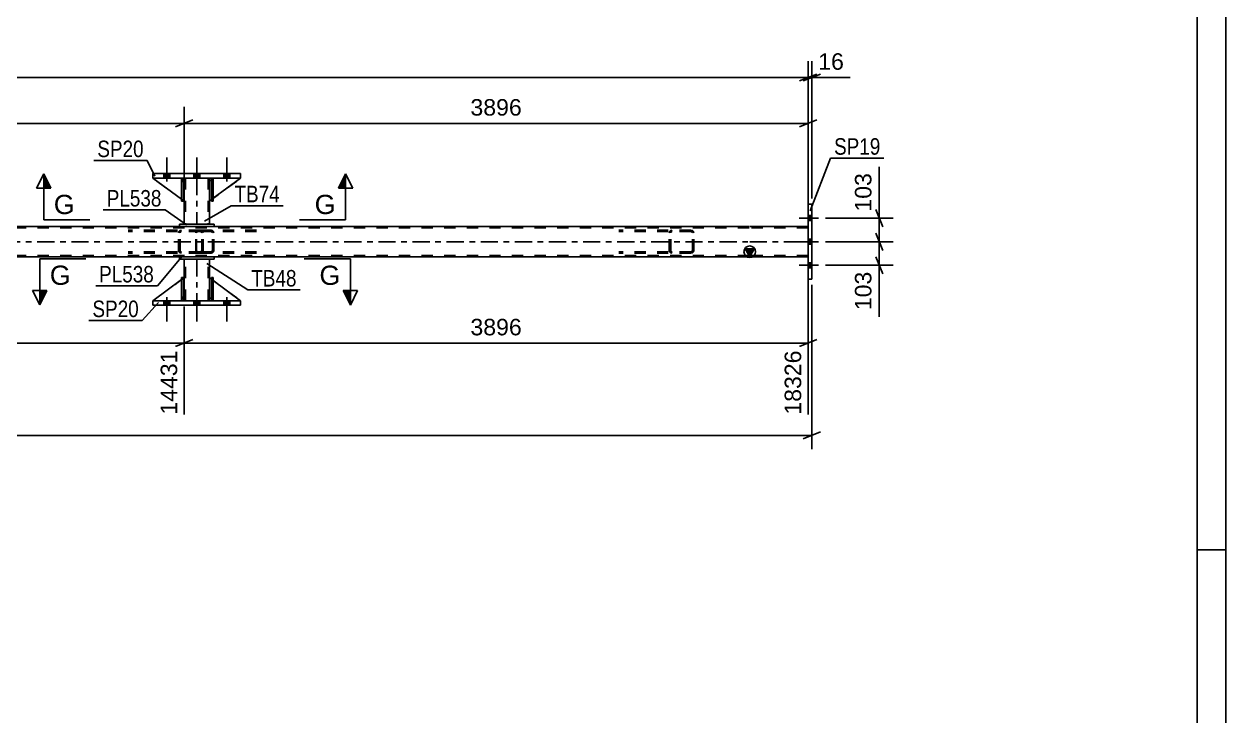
# Model space of a CAD drawing. Header units: millimetres. Extents: x 0 to 3371, y 0 to 1899.
# Drawn here: x 632.5 to 841, y 120.2 to 240.3 of the extents above; entities that cross this region are included whole.
import ezdxf

# ---------------------------------------------------------------- set-up
doc = ezdxf.new("R2010")
doc.units = ezdxf.units.MM
doc.linetypes.add('DXK_LINE_DOT2', pattern=[3.9198, 1.9599, -1.9599])
doc.linetypes.add('DXK_LINE_DOT3', pattern=[5.9187, 2.979, -0.9799, 0.9799, -0.9799])
doc.styles.add('Arial', font='ARIAL.TTF', dxfattribs={"height": 0.2})
doc.styles.add('Arial Narrow', font='ARIALN.TTF', dxfattribs={"height": 0.2})

# ---------------------------------------------------------------- blocks, each defined once
blk = doc.blocks.new('Unknown-203723786-1133')
at = {"color": 5, "linetype": 'Continuous'}
for p, q in [((841, 0), (841, 594)), ((836, 5), (836, 589)), ((841, 149), (836, 149))]:
    blk.add_line(p, q, dxfattribs=at)
blk = doc.blocks.new('Part-203723786-2355 - 2162')
at = {"color": 2, "linetype": 'Continuous'}
for p, q in [((659.79, 192.3), (659.79, 196.3)), ((659.79, 196.3), (660.11, 196.3)), ((660.11, 192.3), (660.11, 196.3)), ((659.79, 192.3), (659.79, 192.3)), ((660.11, 192.3), (659.79, 192.3))]:
    blk.add_line(p, q, dxfattribs=at)
at = {"color": 7, "linetype": 'DXK_LINE_DOT2'}
for p, q in [((659.79, 196.3), (659.79, 192.9)), ((660.11, 192.9), (660.11, 196.3)), ((659.79, 192.9), (659.79, 192.3)), ((659.79, 192.9), (660.11, 192.9)), ((659.79, 192.3), (659.79, 192.3)), ((659.79, 192.3), (659.79, 192.3)), ((660.11, 192.3), (660.11, 192.9)), ((660.11, 192.3), (660.11, 192.3))]:
    blk.add_line(p, q, dxfattribs=at)
blk = doc.blocks.new('Part-203723786-2228 - 2162')
at = {"color": 7, "linetype": 'DXK_LINE_DOT2'}
for p, q in [((662.36, 204.4), (662.3, 204.25)), ((662.45, 204.51), (662.36, 204.4)), ((662.55, 204.54), (662.45, 204.51)), ((672.82, 204.54), (662.55, 204.54)), ((663.54, 204.3), (663.54, 204.54)), ((665.08, 204.51), (664.89, 204.54)), ((662.3, 204.25), (662.28, 204.06)), ((662.28, 201.02), (662.28, 204.06)), ((662.41, 204.06), (662.43, 204.16)), ((662.41, 201.02), (662.41, 204.06)), ((662.43, 204.16), (662.45, 204.23)), ((662.45, 204.23), (662.5, 204.29)), ((662.5, 204.29), (662.55, 204.3)), ((672.82, 204.3), (662.55, 204.3)), ((664.89, 204.3), (664.98, 204.29)), ((664.98, 204.29), (665.06, 204.23)), ((665.06, 204.23), (665.12, 204.16)), ((665.12, 204.16), (665.14, 204.06)), ((665.14, 201.02), (665.14, 204.06)), ((665.39, 204.06), (665.35, 204.25)), ((665.39, 201.02), (665.39, 204.06)), ((662.28, 201.02), (662.3, 200.84)), ((662.3, 200.84), (662.36, 200.68)), ((662.36, 200.68), (662.45, 200.58)), ((662.43, 200.93), (662.41, 201.02)), ((662.45, 200.85), (662.43, 200.93)), ((662.5, 200.8), (662.45, 200.85)), ((662.45, 200.58), (662.55, 200.54)), ((662.55, 200.78), (662.5, 200.8)), ((672.82, 200.78), (662.55, 200.78)), ((672.82, 200.54), (662.55, 200.54)), ((663.54, 200.54), (663.54, 200.78)), ((664.98, 200.8), (664.89, 200.78)), ((664.89, 200.54), (665.08, 200.58)), ((665.06, 200.85), (664.98, 200.8)), ((665.12, 200.93), (665.06, 200.85)), ((665.14, 201.02), (665.12, 200.93)), ((665.35, 200.84), (665.39, 201.02))]:
    blk.add_line(p, q, dxfattribs=at)
for centre, start, end in [((664.9, 204.05), 23.8494, 68.8059), ((664.9, 201.04), 291.1941, 336.1506)]:
    blk.add_arc(centre, 0.492, start, end, dxfattribs=at)
blk = doc.blocks.new('Part-203723786-2360 - 2162')
at = {"color": 2, "linetype": 'Continuous'}
for p, q in [((660.24, 196.3), (660.24, 199.5)), ((664.64, 196.3), (664.64, 199.5)), ((660.24, 192.3), (660.24, 192.9)), ((664.64, 192.3), (664.64, 192.9))]:
    blk.add_line(p, q, dxfattribs=at)
at = {"color": 7, "linetype": 'DXK_LINE_DOT2'}
for p, q in [((664.64, 199.5), (660.24, 199.5)), ((660.48, 192.3), (660.48, 199.5)), ((664.4, 192.3), (664.4, 199.5)), ((660.24, 192.9), (660.24, 196.3)), ((664.64, 192.9), (664.64, 196.3)), ((664.64, 192.3), (660.24, 192.3))]:
    blk.add_line(p, q, dxfattribs=at)
at = {"color": 7, "linetype": 'DXK_LINE_DOT3'}
blk.add_line((662.44, 199.5), (662.44, 192.3), dxfattribs=at)
blk = doc.blocks.new('Bolt-203723786-2167 - 2162')
at = {"linetype": 'Continuous'}
for points in [[(657.76, 214.38), (656.72, 214.38), (656.72, 213.58), (657.76, 213.58)], [(657.76, 214.38), (656.72, 214.38), (656.72, 213.58), (657.76, 213.58)], [(657.76, 214.38), (656.72, 214.38), (656.72, 213.58), (657.76, 213.58)], [(662.96, 214.38), (661.92, 214.38), (661.92, 213.58), (662.96, 213.58)], [(662.96, 214.38), (661.92, 214.38), (661.92, 213.58), (662.96, 213.58)], [(668.16, 214.38), (667.12, 214.38), (667.12, 213.58), (668.16, 213.58)], [(668.16, 214.38), (667.12, 214.38), (667.12, 213.58), (668.16, 213.58)], [(668.16, 214.38), (667.12, 214.38), (667.12, 213.58), (668.16, 213.58)]]:
    blk.add_hatch(color=1, dxfattribs=at).paths.add_polyline_path(points)
at = {"color": 1, "linetype": 'Continuous'}
for p, q in [((657.24, 212.98), (657.24, 217.18)), ((657.24, 212.98), (657.24, 217.18)), ((657.24, 212.98), (657.24, 217.18)), ((662.44, 212.98), (662.44, 217.18)), ((662.44, 212.98), (662.44, 217.18)), ((667.64, 212.98), (667.64, 217.18)), ((667.64, 212.98), (667.64, 217.18)), ((667.64, 212.98), (667.64, 217.18)), ((656.72, 213.58), (656.72, 214.38)), ((656.72, 213.58), (656.72, 214.38)), ((656.72, 213.58), (656.72, 214.38)), ((657.76, 213.58), (657.76, 214.38)), ((657.76, 213.58), (657.76, 214.38)), ((657.76, 213.58), (657.76, 214.38)), ((661.92, 213.58), (661.92, 214.38)), ((661.92, 213.58), (661.92, 214.38)), ((662.96, 213.58), (662.96, 214.38)), ((662.96, 213.58), (662.96, 214.38)), ((667.12, 213.58), (667.12, 214.38)), ((667.12, 213.58), (667.12, 214.38)), ((667.12, 213.58), (667.12, 214.38)), ((668.16, 213.58), (668.16, 214.38)), ((668.16, 213.58), (668.16, 214.38)), ((668.16, 213.58), (668.16, 214.38))]:
    blk.add_line(p, q, dxfattribs=at)
blk = doc.blocks.new('Bolt-203723786-2242 - 2162')
at = {"linetype": 'Continuous'}
for points in [[(768.5, 207.08), (768.5, 206.2), (769.14, 206.2), (769.14, 207.08)], [(768.5, 207.08), (768.5, 206.2), (769.14, 206.2), (769.14, 207.08)], [(768.5, 207.08), (768.5, 206.2), (769.14, 206.2), (769.14, 207.08)], [(768.5, 202.98), (768.5, 202.1), (769.14, 202.1), (769.14, 202.98)], [(768.5, 202.98), (768.5, 202.1), (769.14, 202.1), (769.14, 202.98)], [(768.5, 198.88), (768.5, 198), (769.14, 198), (769.14, 198.88)], [(768.5, 198.88), (768.5, 198), (769.14, 198), (769.14, 198.88)], [(768.5, 198.88), (768.5, 198), (769.14, 198), (769.14, 198.88)]]:
    blk.add_hatch(color=1, dxfattribs=at).paths.add_polyline_path(points)
at = {"color": 1, "linetype": 'Continuous'}
for p, q in [((770.3, 206.64), (766.98, 206.64)), ((770.3, 206.64), (766.98, 206.64)), ((770.3, 206.64), (766.98, 206.64)), ((769.14, 207.08), (768.5, 207.08)), ((769.14, 207.08), (768.5, 207.08)), ((769.14, 207.08), (768.5, 207.08)), ((769.14, 206.2), (768.5, 206.2)), ((769.14, 206.2), (768.5, 206.2)), ((769.14, 206.2), (768.5, 206.2)), ((770.3, 202.54), (766.98, 202.54)), ((770.3, 202.54), (766.98, 202.54)), ((769.14, 202.98), (768.5, 202.98)), ((769.14, 202.98), (768.5, 202.98)), ((769.14, 202.1), (768.5, 202.1)), ((769.14, 202.1), (768.5, 202.1)), ((770.3, 198.44), (766.98, 198.44)), ((770.3, 198.44), (766.98, 198.44)), ((770.3, 198.44), (766.98, 198.44)), ((769.14, 198.88), (768.5, 198.88)), ((769.14, 198.88), (768.5, 198.88)), ((769.14, 198.88), (768.5, 198.88)), ((769.14, 198), (768.5, 198)), ((769.14, 198), (768.5, 198)), ((769.14, 198), (768.5, 198))]:
    blk.add_line(p, q, dxfattribs=at)
blk = doc.blocks.new('Part-203723786-2182 - 2162')
at = {"color": 2, "linetype": 'Continuous'}
for p, q in [((665.44, 205.58), (659.44, 205.58)), ((659.44, 205.18), (659.44, 205.58)), ((665.44, 205.18), (659.44, 205.18)), ((665.44, 205.58), (665.44, 205.18))]:
    blk.add_line(p, q, dxfattribs=at)
blk = doc.blocks.new('Part-203723786-2195 - 2162')
at = {"color": 2, "linetype": 'Continuous'}
for p, q in [((664.64, 192.9), (664.64, 196.3)), ((664.64, 196.3), (664.99, 196.04)), ((670.04, 192.3), (665.31, 195.81)), ((664.99, 192.55), (664.64, 192.9))]:
    blk.add_line(p, q, dxfattribs=at)
at = {"color": 7, "linetype": 'DXK_LINE_DOT2'}
for p, q in [((665.31, 195.81), (664.99, 196.04)), ((664.99, 192.55), (665.24, 192.3)), ((665.24, 192.3), (670.04, 192.3))]:
    blk.add_line(p, q, dxfattribs=at)
blk = doc.blocks.new('Part-203723786-2215 - 2162')
at = {"color": 7, "linetype": 'DXK_LINE_DOT2'}
for p, q in [((748.17, 204.54), (735.66, 204.54)), ((744.93, 204.54), (744.74, 204.51)), ((748.36, 204.51), (748.17, 204.54)), ((748.17, 204.3), (735.66, 204.3)), ((744.46, 204.25), (744.42, 204.06)), ((744.42, 201.02), (744.42, 204.06)), ((744.68, 204.06), (744.69, 204.16)), ((744.68, 201.02), (744.68, 204.06)), ((744.69, 204.16), (744.75, 204.23)), ((744.75, 204.23), (744.83, 204.29)), ((744.83, 204.29), (744.93, 204.3)), ((748.17, 204.3), (748.26, 204.29)), ((748.26, 204.29), (748.35, 204.23)), ((748.35, 204.23), (748.4, 204.16)), ((748.4, 204.16), (748.42, 204.06)), ((748.42, 201.02), (748.42, 204.06)), ((748.68, 204.06), (748.64, 204.25)), ((748.68, 201.02), (748.68, 204.06)), ((748.17, 200.78), (735.66, 200.78)), ((748.17, 200.54), (735.66, 200.54)), ((744.42, 201.02), (744.46, 200.84)), ((744.69, 200.93), (744.68, 201.02)), ((744.75, 200.85), (744.69, 200.93)), ((744.74, 200.58), (744.93, 200.54)), ((744.83, 200.8), (744.75, 200.85)), ((744.93, 200.78), (744.83, 200.8)), ((748.26, 200.8), (748.17, 200.78)), ((748.17, 200.54), (748.36, 200.58)), ((748.35, 200.85), (748.26, 200.8)), ((748.4, 200.93), (748.35, 200.85)), ((748.42, 201.02), (748.4, 200.93)), ((748.64, 200.84), (748.68, 201.02))]:
    blk.add_line(p, q, dxfattribs=at)
for centre, start, end in [((744.91, 204.04), 110.7583, 155.6801), ((748.19, 204.04), 24.3199, 69.2417), ((744.91, 201.05), 204.3199, 249.2417), ((748.19, 201.05), 290.7583, 335.6801)]:
    blk.add_arc(centre, 0.496, start, end, dxfattribs=at)
blk = doc.blocks.new('Part-203723786-2338 - 2162')
at = {"color": 7, "linetype": 'DXK_LINE_DOT2'}
for p, q in [((664.64, 192.9), (664.64, 196.3)), ((664.64, 196.3), (670.04, 192.3)), ((665.24, 192.3), (664.64, 192.9)), ((670.04, 192.3), (665.24, 192.3))]:
    blk.add_line(p, q, dxfattribs=at)
blk = doc.blocks.new('Part-203723786-2233 - 2162')
at = {"linetype": 'Continuous'}
blk.add_hatch(color=2, dxfattribs=at).paths.add_polyline_path([(758.37, 199.9), (757.57, 201.3), (759.17, 201.3)])
at = {"color": 7, "linetype": 'DXK_LINE_DOT2'}
for p, q in [((758.28, 204.94), (96.16, 204.94)), ((665.44, 205.18), (659.44, 205.18)), ((768.5, 204.94), (758.38, 204.94)), ((768.5, 205.18), (768.5, 205.18)), ((768.5, 205.18), (768.5, 199.9)), ((768.5, 199.9), (768.5, 205.18)), ((768.5, 204.94), (768.5, 204.94)), ((758.28, 200.14), (96.16, 200.14)), ((665.44, 199.9), (659.44, 199.9)), ((768.5, 200.14), (758.38, 200.14)), ((768.5, 200.14), (768.5, 200.14)), ((768.5, 199.9), (768.5, 199.9))]:
    blk.add_line(p, q, dxfattribs=at)
at = {"color": 2, "linetype": 'Continuous'}
for p, q in [((659.44, 205.18), (495.17, 205.18)), ((758.28, 205.18), (665.44, 205.18)), ((768.5, 205.18), (758.38, 205.18)), ((758.37, 199.9), (757.57, 201.3)), ((757.57, 201.3), (759.17, 201.3)), ((759.17, 201.3), (758.37, 199.9)), ((659.44, 199.9), (495.17, 199.9)), ((758.28, 199.9), (665.44, 199.9)), ((768.5, 199.9), (758.38, 199.9))]:
    blk.add_line(p, q, dxfattribs=at)
at = {"color": 7, "linetype": 'DXK_LINE_DOT3'}
for p, q in [((96.16, 202.54), (758.28, 202.54)), ((758.38, 202.54), (768.5, 202.54))]:
    blk.add_line(p, q, dxfattribs=at)
at = {"color": 2, "linetype": 'Continuous'}
blk.add_circle((758.37, 200.8), 1, dxfattribs=at)
blk = doc.blocks.new('Part-203723786-2354 - 2162')
at = {"color": 2, "linetype": 'Continuous'}
for p, q in [((664.99, 192.3), (664.99, 196.3)), ((664.99, 196.3), (665.31, 196.3)), ((665.31, 192.3), (665.31, 196.3)), ((664.99, 192.3), (664.99, 192.3)), ((665.31, 192.3), (664.99, 192.3))]:
    blk.add_line(p, q, dxfattribs=at)
at = {"color": 7, "linetype": 'DXK_LINE_DOT2'}
for p, q in [((664.99, 196.3), (664.99, 192.9)), ((665.31, 192.9), (665.31, 196.3)), ((664.99, 192.9), (664.99, 192.3)), ((664.99, 192.9), (665.31, 192.9)), ((664.99, 192.3), (664.99, 192.3)), ((664.99, 192.3), (664.99, 192.3)), ((665.31, 192.3), (665.31, 192.9)), ((665.31, 192.3), (665.31, 192.3))]:
    blk.add_line(p, q, dxfattribs=at)
blk = doc.blocks.new('Bolt-203723786-2243 - 2162')
at = {"linetype": 'Continuous'}
for points in [[(656.72, 191.5), (657.76, 191.5), (657.76, 192.3), (656.72, 192.3)], [(656.72, 191.5), (657.76, 191.5), (657.76, 192.3), (656.72, 192.3)], [(656.72, 191.5), (657.76, 191.5), (657.76, 192.3), (656.72, 192.3)], [(661.92, 191.5), (662.96, 191.5), (662.96, 192.3), (661.92, 192.3)], [(661.92, 191.5), (662.96, 191.5), (662.96, 192.3), (661.92, 192.3)], [(667.12, 191.5), (668.16, 191.5), (668.16, 192.3), (667.12, 192.3)], [(667.12, 191.5), (668.16, 191.5), (668.16, 192.3), (667.12, 192.3)], [(667.12, 191.5), (668.16, 191.5), (668.16, 192.3), (667.12, 192.3)]]:
    blk.add_hatch(color=1, dxfattribs=at).paths.add_polyline_path(points)
at = {"color": 1, "linetype": 'Continuous'}
for p, q in [((656.72, 192.3), (656.72, 191.5)), ((656.72, 192.3), (656.72, 191.5)), ((656.72, 192.3), (656.72, 191.5)), ((657.24, 192.9), (657.24, 188.7)), ((657.24, 192.9), (657.24, 188.7)), ((657.24, 192.9), (657.24, 188.7)), ((657.76, 192.3), (657.76, 191.5)), ((657.76, 192.3), (657.76, 191.5)), ((657.76, 192.3), (657.76, 191.5)), ((661.92, 192.3), (661.92, 191.5)), ((661.92, 192.3), (661.92, 191.5)), ((662.44, 192.9), (662.44, 188.7)), ((662.44, 192.9), (662.44, 188.7)), ((662.96, 192.3), (662.96, 191.5)), ((662.96, 192.3), (662.96, 191.5)), ((667.12, 192.3), (667.12, 191.5)), ((667.12, 192.3), (667.12, 191.5)), ((667.12, 192.3), (667.12, 191.5)), ((667.64, 192.9), (667.64, 188.7)), ((667.64, 192.9), (667.64, 188.7)), ((667.64, 192.9), (667.64, 188.7)), ((668.16, 192.3), (668.16, 191.5)), ((668.16, 192.3), (668.16, 191.5)), ((668.16, 192.3), (668.16, 191.5))]:
    blk.add_line(p, q, dxfattribs=at)
blk = doc.blocks.new('Part-203723786-2267 - 2162')
at = {"color": 7, "linetype": 'DXK_LINE_DOT2'}
for p, q in [((663.03, 204.54), (650.53, 204.54)), ((659.8, 204.54), (659.6, 204.51)), ((663.23, 204.51), (663.03, 204.54)), ((663.03, 204.3), (650.53, 204.3)), ((659.32, 204.25), (659.29, 204.06)), ((659.29, 201.02), (659.29, 204.06)), ((659.54, 204.06), (659.56, 204.16)), ((659.54, 201.02), (659.54, 204.06)), ((659.56, 204.16), (659.62, 204.23)), ((659.62, 204.23), (659.7, 204.29)), ((659.7, 204.29), (659.8, 204.3)), ((663.03, 204.3), (663.13, 204.29)), ((663.13, 204.29), (663.21, 204.23)), ((663.21, 204.23), (663.27, 204.16)), ((663.27, 204.16), (663.29, 204.06)), ((663.29, 201.02), (663.29, 204.06)), ((663.54, 204.06), (663.5, 204.25)), ((663.54, 201.02), (663.54, 204.06)), ((663.03, 200.78), (650.53, 200.78)), ((663.03, 200.54), (650.53, 200.54)), ((659.29, 201.02), (659.32, 200.84)), ((659.56, 200.93), (659.54, 201.02)), ((659.62, 200.85), (659.56, 200.93)), ((659.6, 200.58), (659.8, 200.54)), ((659.7, 200.8), (659.62, 200.85)), ((659.8, 200.78), (659.7, 200.8)), ((663.13, 200.8), (663.03, 200.78)), ((663.03, 200.54), (663.23, 200.58)), ((663.21, 200.85), (663.13, 200.8)), ((663.27, 200.93), (663.21, 200.85)), ((663.29, 201.02), (663.27, 200.93)), ((663.5, 200.84), (663.54, 201.02))]:
    blk.add_line(p, q, dxfattribs=at)
for centre, start, end in [((659.78, 204.04), 110.7583, 155.6801), ((663.05, 204.04), 24.3199, 69.2417), ((659.78, 201.05), 204.3199, 249.2417), ((663.05, 201.05), 290.7583, 335.6801)]:
    blk.add_arc(centre, 0.496, start, end, dxfattribs=at)
blk = doc.blocks.new('Part-203723786-2425 - 2162')
at = {"color": 2, "linetype": 'Continuous'}
for p, q in [((768.5, 196.04), (768.5, 209.04)), ((769.14, 209.04), (768.5, 209.04)), ((769.14, 196.04), (769.14, 209.04)), ((768.5, 196.04), (769.14, 196.04))]:
    blk.add_line(p, q, dxfattribs=at)
at = {"color": 7, "linetype": 'DXK_LINE_DOT2'}
for p, q in [((768.5, 209.04), (768.5, 196.04)), ((769.14, 209.04), (769.14, 196.04))]:
    blk.add_line(p, q, dxfattribs=at)
blk = doc.blocks.new('Part-203723786-2444 - 2162')
at = {"color": 7, "linetype": 'DXK_LINE_DOT2'}
for p, q in [((660.24, 196.3), (654.84, 192.3)), ((660.24, 192.9), (660.24, 196.3)), ((660.24, 196.3), (660.24, 192.9)), ((654.84, 192.3), (659.64, 192.3)), ((659.64, 192.3), (660.24, 192.9)), ((660.24, 192.9), (659.64, 192.3)), ((660.24, 192.9), (660.24, 192.9))]:
    blk.add_line(p, q, dxfattribs=at)
blk = doc.blocks.new('Part-203723786-2445 - 2162')
at = {"color": 7, "linetype": 'DXK_LINE_DOT2'}
for p, q in [((660.11, 196.21), (659.79, 195.97)), ((660.24, 192.9), (660.24, 196.3)), ((654.84, 192.3), (654.84, 192.3)), ((654.84, 192.3), (659.64, 192.3)), ((660.24, 192.9), (659.64, 192.3)), ((660.11, 192.78), (659.79, 192.46))]:
    blk.add_line(p, q, dxfattribs=at)
at = {"color": 2, "linetype": 'Continuous'}
for p, q in [((660.24, 196.3), (660.11, 196.21)), ((660.24, 192.9), (660.24, 196.3)), ((659.79, 195.97), (654.84, 192.3)), ((659.79, 192.46), (659.64, 192.3)), ((660.24, 192.9), (660.11, 192.78)), ((660.24, 192.9), (660.24, 192.9))]:
    blk.add_line(p, q, dxfattribs=at)
blk = doc.blocks.new('Part-203723786-2446 - 2162')
at = {"color": 7, "linetype": 'DXK_LINE_DOT2'}
for p, q in [((665.31, 196.3), (664.99, 196.3)), ((664.99, 192.9), (664.99, 196.3)), ((664.99, 196.3), (664.99, 192.3)), ((665.31, 196.3), (665.31, 192.9)), ((665.31, 192.3), (665.31, 196.3)), ((665.31, 192.9), (664.99, 192.9)), ((664.99, 192.3), (664.99, 192.9)), ((665.31, 192.3), (664.99, 192.3)), ((665.31, 192.9), (665.31, 192.3)), ((665.31, 192.3), (665.31, 192.3))]:
    blk.add_line(p, q, dxfattribs=at)
blk = doc.blocks.new('Part-203723786-2447 - 2162')
at = {"color": 7, "linetype": 'DXK_LINE_DOT2'}
for p, q in [((659.79, 196.3), (660.11, 196.3)), ((659.79, 192.9), (659.79, 196.3)), ((659.79, 196.3), (659.79, 192.3)), ((660.11, 196.3), (660.11, 192.9)), ((660.11, 192.3), (660.11, 196.21)), ((660.11, 192.9), (659.79, 192.9)), ((659.79, 192.3), (659.79, 192.9)), ((660.11, 192.3), (659.79, 192.3)), ((660.11, 192.9), (660.11, 192.3)), ((660.11, 192.3), (660.11, 192.3))]:
    blk.add_line(p, q, dxfattribs=at)
blk = doc.blocks.new('Part-203723786-2455 - 2162')
at = {"color": 2, "linetype": 'Continuous'}
for p, q in [((659.79, 209.92), (654.84, 213.58)), ((659.79, 213.43), (659.64, 213.58)), ((660.24, 212.98), (660.11, 213.11)), ((660.24, 212.98), (660.24, 212.98)), ((660.24, 209.58), (660.24, 212.98)), ((660.11, 209.68), (660.24, 209.58)), ((660.24, 209.58), (660.24, 209.58))]:
    blk.add_line(p, q, dxfattribs=at)
at = {"color": 7, "linetype": 'DXK_LINE_DOT2'}
for p, q in [((659.64, 213.58), (654.84, 213.58)), ((654.84, 213.58), (654.84, 213.58)), ((659.64, 213.58), (660.24, 212.98)), ((660.11, 213.11), (659.79, 213.43)), ((660.24, 212.98), (660.24, 209.58)), ((660.11, 209.68), (659.79, 209.92))]:
    blk.add_line(p, q, dxfattribs=at)
blk = doc.blocks.new('Part-203723786-2458 - 2162')
at = {"color": 7, "linetype": 'DXK_LINE_DOT2'}
for p, q in [((660.24, 209.58), (654.84, 213.58)), ((654.84, 213.58), (659.64, 213.58)), ((659.64, 213.58), (660.24, 212.98)), ((660.24, 212.98), (659.64, 213.58)), ((660.24, 212.98), (660.24, 209.58)), ((660.24, 212.98), (660.24, 212.98)), ((660.24, 212.98), (660.24, 209.58))]:
    blk.add_line(p, q, dxfattribs=at)
blk = doc.blocks.new('Part-203723786-2461 - 2162')
at = {"color": 2, "linetype": 'Continuous'}
for p, q in [((664.99, 213.34), (664.64, 212.98)), ((664.64, 212.98), (664.64, 209.58)), ((670.04, 213.58), (665.31, 210.08)), ((664.64, 209.58), (664.99, 209.85))]:
    blk.add_line(p, q, dxfattribs=at)
at = {"color": 7, "linetype": 'DXK_LINE_DOT2'}
for p, q in [((665.24, 213.58), (664.99, 213.34)), ((670.04, 213.58), (665.24, 213.58)), ((670.04, 213.58), (670.04, 213.58)), ((670.04, 213.58), (670.04, 213.58)), ((665.31, 210.08), (664.99, 209.85))]:
    blk.add_line(p, q, dxfattribs=at)
blk = doc.blocks.new('Part-203723786-2464 - 2162')
at = {"color": 7, "linetype": 'DXK_LINE_DOT2'}
for p, q in [((665.24, 213.58), (664.64, 212.98)), ((664.64, 209.58), (670.04, 213.58)), ((664.64, 212.98), (664.64, 209.58)), ((670.04, 213.58), (665.24, 213.58))]:
    blk.add_line(p, q, dxfattribs=at)
blk = doc.blocks.new('Part-203723786-2469 - 2162')
at = {"color": 2, "linetype": 'Continuous'}
for p, q in [((654.84, 191.5), (654.84, 192.3)), ((654.84, 192.3), (670.04, 192.3)), ((670.04, 191.5), (670.04, 192.3)), ((670.04, 191.5), (654.84, 191.5))]:
    blk.add_line(p, q, dxfattribs=at)
blk = doc.blocks.new('Part-203723786-2474 - 2162')
at = {"color": 2, "linetype": 'Continuous'}
for p, q in [((654.84, 214.38), (654.84, 213.58)), ((654.84, 214.38), (670.04, 214.38)), ((670.04, 213.58), (654.84, 213.58)), ((670.04, 214.38), (670.04, 213.58))]:
    blk.add_line(p, q, dxfattribs=at)
blk = doc.blocks.new('Part-203723786-2479 - 2162')
at = {"color": 2, "linetype": 'Continuous'}
for p, q in [((660.24, 213.58), (660.24, 212.98)), ((664.64, 213.58), (664.64, 212.98)), ((660.24, 209.58), (660.24, 205.58)), ((664.64, 209.58), (664.64, 205.58))]:
    blk.add_line(p, q, dxfattribs=at)
at = {"color": 7, "linetype": 'DXK_LINE_DOT2'}
for p, q in [((664.64, 213.58), (660.24, 213.58)), ((660.24, 212.98), (660.24, 209.58)), ((660.48, 213.58), (660.48, 205.58)), ((664.4, 213.58), (664.4, 205.58)), ((664.64, 212.98), (664.64, 209.58)), ((664.64, 205.58), (660.24, 205.58))]:
    blk.add_line(p, q, dxfattribs=at)
at = {"color": 7, "linetype": 'DXK_LINE_DOT3'}
blk.add_line((662.44, 213.58), (662.44, 205.58), dxfattribs=at)
blk = doc.blocks.new('Part-203723786-2480 - 2162')
at = {"color": 2, "linetype": 'Continuous'}
for p, q in [((660.11, 213.58), (659.79, 213.58)), ((659.79, 213.58), (659.79, 209.58)), ((660.11, 213.58), (660.11, 213.58)), ((660.11, 213.58), (660.11, 209.58)), ((660.11, 209.58), (659.79, 209.58))]:
    blk.add_line(p, q, dxfattribs=at)
at = {"color": 7, "linetype": 'DXK_LINE_DOT2'}
for p, q in [((659.79, 213.58), (659.79, 212.98)), ((659.79, 213.58), (659.79, 213.58)), ((660.11, 212.98), (659.79, 212.98)), ((659.79, 212.98), (659.79, 209.58)), ((660.11, 212.98), (660.11, 213.58)), ((660.11, 213.58), (660.11, 213.58)), ((660.11, 209.58), (660.11, 212.98))]:
    blk.add_line(p, q, dxfattribs=at)
blk = doc.blocks.new('Part-203723786-2481 - 2162')
at = {"color": 2, "linetype": 'Continuous'}
for p, q in [((665.31, 213.58), (664.99, 213.58)), ((664.99, 213.58), (664.99, 209.58)), ((665.31, 213.58), (665.31, 213.58)), ((665.31, 213.58), (665.31, 209.58)), ((665.31, 209.58), (664.99, 209.58))]:
    blk.add_line(p, q, dxfattribs=at)
at = {"color": 7, "linetype": 'DXK_LINE_DOT2'}
for p, q in [((664.99, 213.58), (664.99, 212.98)), ((664.99, 213.58), (664.99, 213.58)), ((665.31, 212.98), (664.99, 212.98)), ((664.99, 212.98), (664.99, 209.58)), ((665.31, 212.98), (665.31, 213.58)), ((665.31, 213.58), (665.31, 213.58)), ((665.31, 209.58), (665.31, 212.98))]:
    blk.add_line(p, q, dxfattribs=at)
blk = doc.blocks.new('Part-203723786-2482 - 2162')
at = {"color": 7, "linetype": 'DXK_LINE_DOT2'}
for p, q in [((659.79, 212.98), (659.79, 213.58)), ((659.79, 213.58), (659.79, 213.58)), ((659.79, 213.58), (659.79, 209.58)), ((659.79, 213.58), (660.11, 213.58)), ((659.79, 209.58), (659.79, 212.98)), ((659.79, 212.98), (660.11, 212.98)), ((660.11, 213.58), (660.11, 212.98)), ((660.11, 209.58), (660.11, 213.58)), ((660.11, 212.98), (660.11, 209.58)), ((659.79, 209.58), (660.11, 209.58))]:
    blk.add_line(p, q, dxfattribs=at)
blk = doc.blocks.new('Part-203723786-2485 - 2162')
at = {"color": 7, "linetype": 'DXK_LINE_DOT2'}
for p, q in [((664.99, 212.98), (664.99, 213.58)), ((664.99, 213.58), (664.99, 213.58)), ((664.99, 213.58), (664.99, 209.58)), ((664.99, 213.58), (665.31, 213.58)), ((664.99, 209.58), (664.99, 212.98)), ((664.99, 212.98), (665.31, 212.98)), ((665.31, 213.58), (665.31, 212.98)), ((665.31, 209.58), (665.31, 213.58)), ((665.31, 212.98), (665.31, 209.58)), ((664.99, 209.58), (665.31, 209.58))]:
    blk.add_line(p, q, dxfattribs=at)
blk = doc.blocks.new('Part-203723786-2502 - 2162')
at = {"color": 2, "linetype": 'Continuous'}
for p, q in [((665.44, 199.9), (659.44, 199.9)), ((659.44, 199.5), (659.44, 199.9)), ((659.44, 199.5), (665.44, 199.5)), ((665.44, 199.5), (665.44, 199.9))]:
    blk.add_line(p, q, dxfattribs=at)
blk = doc.blocks.new('StraightDimension-203723786-2615 - 2162')
at = {"color": 7, "linetype": 'Continuous'}
for p, q in [((768.5, 198.9), (768.5, 172.51)), ((660.24, 191.3), (660.24, 172.51)), ((661.74, 185.53), (658.74, 184.33)), ((660.24, 184.93), (768.5, 184.93)), ((767, 184.33), (770, 185.53))]:
    blk.add_line(p, q, dxfattribs=at)
at = {"color": 0}
blk.add_wipeout([(719.41, 185.68), (719.41, 189.88), (709.32, 189.88), (709.32, 185.68)], dxfattribs=at)
at = {"color": 0, "linetype": 'Continuous'}
blk.add_wipeout([(767.9, 184.23), (763.7, 184.23), (763.7, 171.91), (767.9, 171.91)], dxfattribs=at)
at = {"color": 3, "style": 'Arial'}
blk.add_text('3896', height=2.865, dxfattribs=at).set_placement((709.92, 186.28))
at = {"color": 3, "linetype": 'Continuous', "style": 'Arial'}
blk.add_text('18326', height=2.865, rotation=90.0002, dxfattribs=at).set_placement((767.3, 172.51))
blk = doc.blocks.new('StraightDimension-203723786-2606 - 2162')
at = {"color": 7, "linetype": 'Continuous'}
for p, q in [((769.14, 195.04), (769.14, 166.5)), ((767.64, 168.3), (770.64, 169.5)), ((85.3, 168.9), (769.14, 168.9))]:
    blk.add_line(p, q, dxfattribs=at)
blk = doc.blocks.new('StraightDimension-203723786-2634 - 2162')
at = {"color": 7, "linetype": 'Continuous'}
for p, q in [((489.97, 191.3), (489.97, 172.51)), ((660.24, 191.3), (660.24, 172.51)), ((491.47, 185.53), (488.47, 184.33)), ((489.97, 184.93), (660.24, 184.93)), ((658.74, 184.33), (661.74, 185.53))]:
    blk.add_line(p, q, dxfattribs=at)
at = {"color": 0}
blk.add_wipeout([(580.15, 185.68), (580.15, 189.88), (570.05, 189.88), (570.05, 185.68)], dxfattribs=at)
at = {"color": 0, "linetype": 'Continuous'}
blk.add_wipeout([(659.64, 184.23), (655.44, 184.23), (655.44, 171.91), (659.64, 171.91)], dxfattribs=at)
at = {"color": 3, "style": 'Arial'}
blk.add_text('4257', height=2.865, dxfattribs=at).set_placement((570.65, 186.28))
at = {"color": 3, "linetype": 'Continuous', "style": 'Arial'}
blk.add_text('14431', height=2.865, rotation=90.0002, dxfattribs=at).set_placement((659.04, 172.51))
blk = doc.blocks.new('StraightDimension-203723786-2661 - 2162')
at = {"color": 7, "linetype": 'Continuous'}
for p, q in [((768.5, 210.04), (768.5, 233.9)), ((767, 230.45), (770, 231.65)), ((85.94, 231.05), (768.5, 231.05))]:
    blk.add_line(p, q, dxfattribs=at)
blk = doc.blocks.new('StraightDimension-203723786-2671 - 2162')
at = {"color": 7, "linetype": 'Continuous'}
for p, q in [((768.5, 210.04), (768.5, 233.9)), ((769.14, 210.04), (769.14, 233.9)), ((767, 230.45), (770, 231.65)), ((770.64, 231.65), (767.64, 230.45)), ((768.5, 231.05), (769.14, 231.05))]:
    blk.add_line(p, q, dxfattribs=at)
at = {"color": 0}
blk.add_wipeout([(775.31, 231.8), (775.31, 236), (769.66, 236), (769.66, 231.8)], dxfattribs=at)
at = {"color": 7, "linetype": 'Continuous'}
blk.add_line((769.14, 231.05), (775.83, 231.05), dxfattribs=at)
blk.add_line((769.14, 231.05), (775.83, 231.05), dxfattribs=at)
at = {"color": 3, "style": 'Arial'}
blk.add_text('16', height=2.865, dxfattribs=at).set_placement((770.26, 232.4))
blk = doc.blocks.new('StraightDimension-203723786-2692 - 2162')
at = {"color": 7, "linetype": 'Continuous'}
for p, q in [((489.97, 206.58), (489.97, 225.94)), ((660.24, 206.58), (660.24, 225.94)), ((491.47, 223.69), (488.47, 222.49)), ((658.74, 222.49), (661.74, 223.69)), ((489.97, 223.09), (660.24, 223.09))]:
    blk.add_line(p, q, dxfattribs=at)
at = {"color": 0}
blk.add_wipeout([(580.15, 223.84), (580.15, 228.04), (570.05, 228.04), (570.05, 223.84)], dxfattribs=at)
at = {"color": 3, "style": 'Arial'}
blk.add_text('4257', height=2.865, dxfattribs=at).set_placement((570.65, 224.44))
blk = doc.blocks.new('StraightDimension-203723786-2702 - 2162')
at = {"color": 7, "linetype": 'Continuous'}
for p, q in [((660.24, 206.58), (660.24, 225.94)), ((768.5, 206.18), (768.5, 225.94)), ((661.74, 223.69), (658.74, 222.49)), ((767, 222.49), (770, 223.69)), ((660.24, 223.09), (768.5, 223.09))]:
    blk.add_line(p, q, dxfattribs=at)
at = {"color": 0}
blk.add_wipeout([(719.41, 223.84), (719.41, 228.04), (709.32, 228.04), (709.32, 223.84)], dxfattribs=at)
at = {"color": 3, "style": 'Arial'}
blk.add_text('3896', height=2.865, dxfattribs=at).set_placement((709.92, 224.44))
blk = doc.blocks.new('StraightDimension-203723786-7490 - 2162')
at = {"color": 7, "linetype": 'Continuous'}
for p, q in [((771.54, 202.54), (783.24, 202.54)), ((780.24, 204.04), (781.44, 201.04)), ((780.84, 198.44), (780.84, 202.54)), ((771.54, 198.44), (783.24, 198.44)), ((781.44, 196.94), (780.24, 199.94))]:
    blk.add_line(p, q, dxfattribs=at)
at = {"color": 0}
blk.add_wipeout([(780.09, 197.92), (775.89, 197.92), (775.89, 190.05), (780.09, 190.05)], dxfattribs=at)
at = {"color": 7, "linetype": 'Continuous'}
blk.add_line((780.84, 198.44), (780.84, 189.52), dxfattribs=at)
blk.add_line((780.84, 198.44), (780.84, 189.52), dxfattribs=at)
at = {"color": 3, "style": 'Arial'}
blk.add_text('103', height=2.865, rotation=90.0002, dxfattribs=at).set_placement((779.49, 190.65))
blk = doc.blocks.new('StraightDimension-203723786-7492 - 2162')
at = {"color": 7, "linetype": 'Continuous'}
for p, q in [((771.54, 206.64), (783.24, 206.64)), ((780.24, 208.14), (781.44, 205.14)), ((780.84, 202.54), (780.84, 206.64)), ((771.54, 202.54), (783.24, 202.54)), ((781.44, 201.04), (780.24, 204.04))]:
    blk.add_line(p, q, dxfattribs=at)
at = {"color": 0}
blk.add_wipeout([(780.09, 215.04), (775.89, 215.04), (775.89, 207.17), (780.09, 207.17)], dxfattribs=at)
at = {"color": 7, "linetype": 'Continuous'}
blk.add_line((780.84, 206.64), (780.84, 215.57), dxfattribs=at)
blk.add_line((780.84, 206.64), (780.84, 215.57), dxfattribs=at)
at = {"color": 3, "style": 'Arial'}
blk.add_text('103', height=2.865, rotation=90.0002, dxfattribs=at).set_placement((779.49, 207.77))
blk = doc.blocks.new('Mark-203723786-2178 - 2162')
at = {"color": 0}
blk.add_wipeout([(656.33, 208.65), (656.33, 211.65), (646.82, 211.65), (646.82, 208.65)], dxfattribs=at)
blk.add_wipeout([(656.33, 208.65), (656.33, 211.65), (646.82, 211.65), (646.82, 208.65)], dxfattribs=at)
at = {"color": 30, "linetype": 'Continuous'}
for p in [(646.22, 208.05), (660.65, 205.49)]:
    blk.add_line(p, (656.93, 208.05), dxfattribs=at)
at = {"color": 3, "style": 'Arial Narrow'}
blk.add_text('PL538', height=2.863, dxfattribs=at).set_placement((646.82, 208.65))
blk = doc.blocks.new('Mark-203723786-2356 - 2162')
at = {"color": 0}
blk.add_wipeout([(679.76, 194.76), (679.76, 197.76), (671.9, 197.76), (671.9, 194.76)], dxfattribs=at)
blk.add_wipeout([(679.76, 194.76), (679.76, 197.76), (671.9, 197.76), (671.9, 194.76)], dxfattribs=at)
at = {"color": 30, "linetype": 'Continuous'}
for p, q in [((664.16, 198.77), (671.3, 194.16)), ((671.3, 194.16), (680.36, 194.16))]:
    blk.add_line(p, q, dxfattribs=at)
at = {"color": 3, "style": 'Arial Narrow'}
blk.add_text('TB48', height=2.863, dxfattribs=at).set_placement((671.9, 194.76))
blk = doc.blocks.new('Mark-203723786-2421 - 2162')
at = {"color": 0}
blk.add_wipeout([(781.05, 217.65), (781.05, 220.65), (773.01, 220.65), (773.01, 217.65)], dxfattribs=at)
blk.add_wipeout([(781.05, 217.65), (781.05, 220.65), (773.01, 220.65), (773.01, 217.65)], dxfattribs=at)
at = {"color": 30, "linetype": 'Continuous'}
for p, q in [((768.85, 207.91), (772.41, 217.05)), ((772.41, 217.05), (781.65, 217.05))]:
    blk.add_line(p, q, dxfattribs=at)
at = {"color": 3, "style": 'Arial Narrow'}
blk.add_text('SP19', height=2.863, dxfattribs=at).set_placement((773.01, 217.65))
blk = doc.blocks.new('Mark-203723786-2465 - 2162')
at = {"color": 0}
blk.add_wipeout([(652.37, 189.45), (652.37, 192.45), (644.34, 192.45), (644.34, 189.45)], dxfattribs=at)
blk.add_wipeout([(652.37, 189.45), (652.37, 192.45), (644.34, 192.45), (644.34, 189.45)], dxfattribs=at)
at = {"color": 30, "linetype": 'Continuous'}
for p in [(655.79, 192), (643.74, 188.85)]:
    blk.add_line(p, (652.97, 188.85), dxfattribs=at)
at = {"color": 3, "style": 'Arial Narrow'}
blk.add_text('SP20', height=2.863, dxfattribs=at).set_placement((644.34, 189.45))
blk = doc.blocks.new('Mark-203723786-2470 - 2162')
at = {"color": 0}
blk.add_wipeout([(653.23, 217.23), (653.23, 220.23), (645.19, 220.23), (645.19, 217.23)], dxfattribs=at)
blk.add_wipeout([(653.23, 217.23), (653.23, 220.23), (645.19, 220.23), (645.19, 217.23)], dxfattribs=at)
at = {"color": 30, "linetype": 'Continuous'}
for p in [(644.59, 216.63), (655.19, 213.9)]:
    blk.add_line(p, (653.83, 216.63), dxfattribs=at)
at = {"color": 3, "style": 'Arial Narrow'}
blk.add_text('SP20', height=2.863, dxfattribs=at).set_placement((645.19, 217.23))
blk = doc.blocks.new('Mark-203723786-2475 - 2162')
at = {"color": 0}
blk.add_wipeout([(676.84, 209.39), (676.84, 212.39), (668.98, 212.39), (668.98, 209.39)], dxfattribs=at)
blk.add_wipeout([(676.84, 209.39), (676.84, 212.39), (668.98, 212.39), (668.98, 209.39)], dxfattribs=at)
at = {"color": 30, "linetype": 'Continuous'}
for p, q in [((663.77, 206.09), (668.38, 208.79)), ((668.38, 208.79), (677.44, 208.79))]:
    blk.add_line(p, q, dxfattribs=at)
at = {"color": 3, "style": 'Arial Narrow'}
blk.add_text('TB74', height=2.863, dxfattribs=at).set_placement((668.98, 209.39))
blk = doc.blocks.new('Mark-203723786-2498 - 2162')
at = {"color": 0}
blk.add_wipeout([(655.01, 195.47), (655.01, 198.47), (645.5, 198.47), (645.5, 195.47)], dxfattribs=at)
blk.add_wipeout([(655.01, 195.47), (655.01, 198.47), (645.5, 198.47), (645.5, 195.47)], dxfattribs=at)
at = {"color": 30, "linetype": 'Continuous'}
for p in [(659.71, 199.77), (644.9, 194.87)]:
    blk.add_line(p, (655.61, 194.87), dxfattribs=at)
at = {"color": 3, "style": 'Arial Narrow'}
blk.add_text('PL538', height=2.863, dxfattribs=at).set_placement((645.5, 195.47))
blk = doc.blocks.new('SectionMark-203723786-2744 - 2162')
at = {"color": 6, "linetype": 'Continuous'}
for p, q in [((635.19, 199.55), (635.19, 191.55)), ((689.1, 199.54), (689.1, 191.54)), ((635.19, 191.55), (633.94, 194.05)), ((690.35, 194.04), (689.1, 191.54))]:
    blk.add_line(p, q, dxfattribs=at)
at = {"color": 0, "linetype": 'Continuous'}
for points in [[(640.57, 195.05), (640.57, 198.55), (636.94, 198.55), (636.94, 195.05)], [(687.35, 195.04), (687.35, 198.54), (683.72, 198.54), (683.72, 195.04)]]:
    blk.add_wipeout(points, dxfattribs=at)
at = {"linetype": 'Continuous'}
for points in [[(635.19, 194.05), (636.44, 194.05), (635.19, 191.55)], [(687.85, 194.04), (689.1, 194.04), (689.1, 191.54)]]:
    blk.add_hatch(color=6, dxfattribs=at).paths.add_polyline_path(points)
at = {"color": 6, "linetype": 'Continuous'}
for p, q in [((635.19, 199.55), (643.19, 199.55)), ((689.1, 199.54), (681.1, 199.54)), ((636.44, 194.05), (633.94, 194.05)), ((635.19, 191.55), (636.44, 194.05)), ((687.85, 194.04), (690.35, 194.04)), ((689.1, 191.54), (687.85, 194.04))]:
    blk.add_line(p, q, dxfattribs=at)
at = {"color": 3, "linetype": 'Continuous', "style": 'Arial'}
for p in [(636.94, 195.05), (683.72, 195.04)]:
    blk.add_text('G', height=3.34, dxfattribs=at).set_placement(p)
blk = doc.blocks.new('SectionMark-203723786-2746 - 2162')
at = {"color": 6, "linetype": 'Continuous'}
for p, q in [((634.63, 211.84), (635.88, 214.34)), ((635.88, 206.34), (635.88, 214.34)), ((688.27, 206.34), (688.27, 214.34)), ((688.27, 214.34), (689.52, 211.84))]:
    blk.add_line(p, q, dxfattribs=at)
at = {"color": 0, "linetype": 'Continuous'}
for points in [[(641.26, 207.34), (641.26, 210.84), (637.63, 210.84), (637.63, 207.34)], [(686.52, 207.34), (686.52, 210.84), (682.89, 210.84), (682.89, 207.34)]]:
    blk.add_wipeout(points, dxfattribs=at)
at = {"linetype": 'Continuous'}
for points in [[(637.13, 211.84), (635.88, 211.84), (635.88, 214.34)], [(688.27, 211.84), (687.02, 211.84), (688.27, 214.34)]]:
    blk.add_hatch(color=6, dxfattribs=at).paths.add_polyline_path(points)
at = {"color": 6, "linetype": 'Continuous'}
for p, q in [((635.88, 214.34), (637.13, 211.84)), ((688.27, 214.34), (687.02, 211.84)), ((637.13, 211.84), (634.63, 211.84)), ((687.02, 211.84), (689.52, 211.84)), ((635.88, 206.34), (643.88, 206.34)), ((688.27, 206.34), (680.27, 206.34))]:
    blk.add_line(p, q, dxfattribs=at)
at = {"color": 3, "linetype": 'Continuous', "style": 'Arial'}
for p in [(637.63, 207.34), (682.89, 207.34)]:
    blk.add_text('G', height=3.34, dxfattribs=at).set_placement(p)

msp = doc.modelspace()

# ---------------------------------------------------------------- block references
for name in ['Unknown-203723786-1133', 'Bolt-203723786-2167 - 2162', 'Part-203723786-2474 - 2162', 'Part-203723786-2455 - 2162', 'Part-203723786-2458 - 2162', 'Part-203723786-2480 - 2162', 'Part-203723786-2482 - 2162', 'Part-203723786-2479 - 2162', 'Part-203723786-2461 - 2162', 'Part-203723786-2464 - 2162', 'Part-203723786-2481 - 2162', 'Part-203723786-2485 - 2162', 'Part-203723786-2425 - 2162', 'Bolt-203723786-2242 - 2162', 'Part-203723786-2233 - 2162', 'Part-203723786-2267 - 2162', 'Part-203723786-2182 - 2162', 'Part-203723786-2228 - 2162', 'Part-203723786-2215 - 2162', 'Part-203723786-2502 - 2162', 'Part-203723786-2360 - 2162', 'Part-203723786-2444 - 2162', 'Part-203723786-2445 - 2162', 'Part-203723786-2355 - 2162', 'Part-203723786-2447 - 2162', 'Part-203723786-2195 - 2162', 'Part-203723786-2338 - 2162', 'Part-203723786-2354 - 2162', 'Part-203723786-2446 - 2162', 'Part-203723786-2469 - 2162', 'Bolt-203723786-2243 - 2162']:
    msp.add_blockref(name, (0, 0))

# ---------------------------------------------------------------- next in the draw order: block references
for name in ['StraightDimension-203723786-2661 - 2162', 'StraightDimension-203723786-2615 - 2162']:
    msp.add_blockref(name, (0, 0))

# ---------------------------------------------------------------- next in the draw order: block references
for name in ['StraightDimension-203723786-2671 - 2162', 'StraightDimension-203723786-2692 - 2162', 'StraightDimension-203723786-2606 - 2162']:
    msp.add_blockref(name, (0, 0))

# ---------------------------------------------------------------- next in the draw order: block references
for name in ['StraightDimension-203723786-2702 - 2162', 'Mark-203723786-2470 - 2162', 'StraightDimension-203723786-7490 - 2162', 'Mark-203723786-2498 - 2162', 'Mark-203723786-2356 - 2162', 'StraightDimension-203723786-2634 - 2162']:
    msp.add_blockref(name, (0, 0))

# ---------------------------------------------------------------- next in the draw order: block references
for name in ['StraightDimension-203723786-7492 - 2162', 'Mark-203723786-2178 - 2162', 'Mark-203723786-2475 - 2162', 'Mark-203723786-2465 - 2162']:
    msp.add_blockref(name, (0, 0))

# ---------------------------------------------------------------- next in the draw order: block references
for name in ['Mark-203723786-2421 - 2162', 'SectionMark-203723786-2746 - 2162', 'SectionMark-203723786-2744 - 2162']:
    msp.add_blockref(name, (0, 0))

doc.saveas('drawing.dxf')
